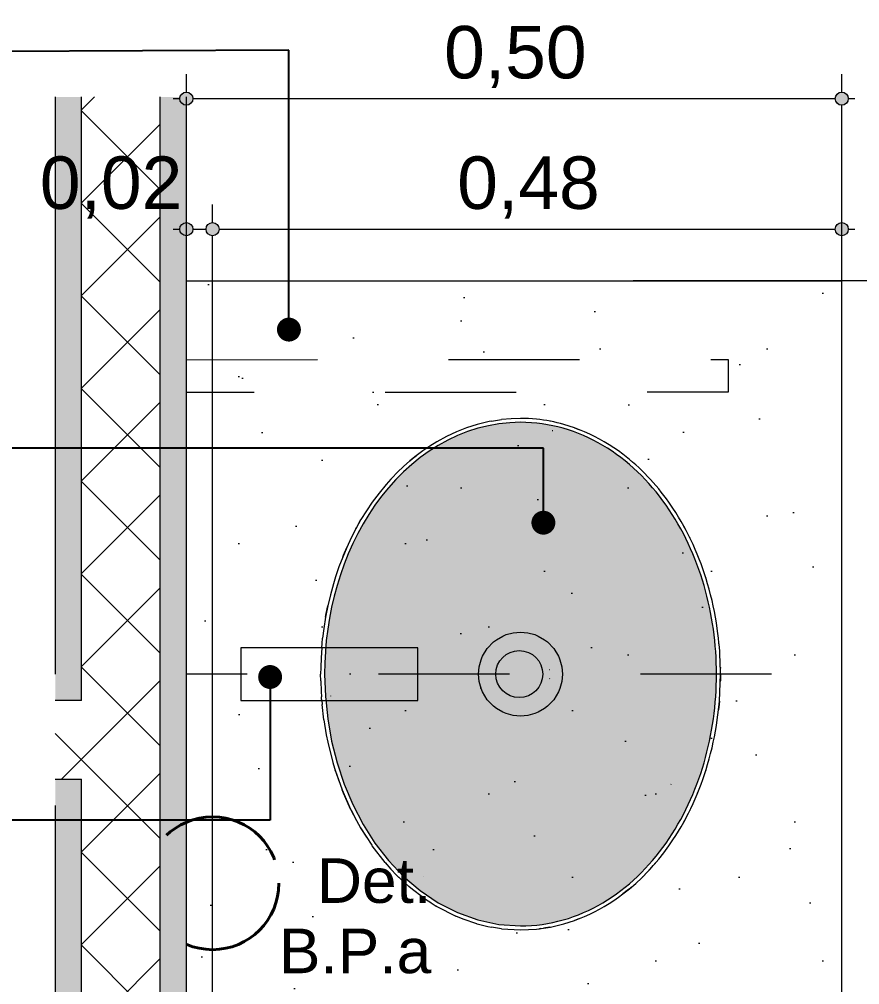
# Model space of a CAD drawing. Header units: metres. Extents: x -1.1 to 45.1, y -1 to 1.8.
# Drawn here: x 22.115 to 22.756, y 1.071 to 1.808 of the extents above; entities that cross this region are included whole.
import ezdxf

# ---------------------------------------------------------------- set-up
doc = ezdxf.new("R2010")
doc.units = ezdxf.units.M
doc.header["$MEASUREMENT"] = 0
doc.linetypes.add('Dashed', pattern=[0.028, 0.018, -0.01])
doc.linetypes.add('Double Dashed', pattern=[0.0325, 0.02, -0.005, 0.0025, -0.005])
doc.layers.add('COTAS DETALHAMENTO.EXEC', color=7, linetype='Continuous')
for name, color, linetype, lineweight, true_color in [('COTAS DETALHAMENTO.EXEC_Caneta_No__27', 7, 'Continuous', 0, 0xbd2d17), ('COTAS DETALHAMENTO.EXEC_Caneta_No__97', 7, 'Continuous', 13, 0x6b6b6b), ('EIXO HIDRÁULICO - Executivo.EXEC_Caneta_No__167', 7, 'Continuous', 0, 0x0035d5), ('INSTALAÇÕES - GASES_ HIDR_Caneta_No__24', 7, 'Continuous', 40, 0x851f10), ('LOUCAS-METAIS.ARQ_Caneta_No__13', 7, 'Continuous', 0, 0xaaaaaa), ('LOUCAS-METAIS.ARQ_Caneta_No__16', 7, 'Continuous', 0, 0xc9c9c9), ('LOUCAS-METAIS.ARQ_Caneta_No__19', 7, 'Continuous', 0, 0xe9e9e9), ('LOUCAS-METAIS.ARQ_Caneta_No__96', 7, 'Continuous', 0, 0xb6b6b6), ('NOTAS - REVESTIMENTOS.EXEC_Caneta_No__24', 7, 'Continuous', 40, 0x851f10)]:
    doc.layers.add(name, color=color, linetype=linetype, lineweight=lineweight, true_color=true_color)
for name, color, linetype, lineweight in [('PAREDE CONSTRUIR_Caneta_No__241', 7, 'Continuous', 13), ('PAREDE CONSTRUIR_Caneta_No__255', 255, 'Continuous', 0), ('PAREDE CONSTRUIR_Caneta_No__83', 84, 'Continuous', 0)]:
    doc.layers.add(name, color=color, linetype=linetype, lineweight=lineweight)
doc.styles.add('GENERATED_STYLE_1', font='arial.ttf')
doc.dimstyles.new('GENERATED_STYLE__20', dxfattribs={"dimtxt": 0.18, "dimasz": 0.03648, "dimexe": 0.18, "dimexo": 0.0625, "dimgap": 0, "dimtad": 0, "dimtih": 1, "dimtoh": 1, "dimdec": 4, "dimzin": 0, "dimdsep": 46, "dimcen": 0.09, "dimadec": 0, "dimazin": 0, "dimtfac": 1, "dimtdec": 4, "dimtmove": 0, "dimatfit": 3, "dimldrblk": 'ARROWHEAD_11', "dimfxl": 0, "dimtolj": 1, "dimtzin": 0, "dimarcsym": 0})
doc.dimstyles.new('GENERATED_STYLE__21', dxfattribs={"dimtxt": 0.04, "dimasz": 0.019, "dimexe": 0.18, "dimexo": 0.3585, "dimgap": 0, "dimtad": 1, "dimzin": 0, "dimdsep": 46, "dimtxsty": 'GENERATED_STYLE_1', "dimblk": 'ARROWHEAD_11', "dimblk1": 'ARROWHEAD_11', "dimblk2": 'ARROWHEAD_11', "dimcen": 0.09, "dimclrd": 256, "dimclre": 256, "dimclrt": 256, "dimadec": 0, "dimazin": 0, "dimtfac": 1, "dimtdec": 4, "dimtmove": 0, "dimatfit": 3, "dimfxl": 0, "dimtolj": 1, "dimtzin": 0, "dimarcsym": 0})
doc.dimstyles.new('GENERATED_STYLE__22', dxfattribs={"dimtxt": 0.04, "dimasz": 0.019, "dimexe": 0.18, "dimexo": 0.3585, "dimgap": 0, "dimtad": 1, "dimtih": 1, "dimtoh": 1, "dimzin": 0, "dimdsep": 46, "dimtxsty": 'GENERATED_STYLE_1', "dimblk": 'ARROWHEAD_11', "dimblk1": 'ARROWHEAD_11', "dimblk2": 'ARROWHEAD_11', "dimcen": 0.09, "dimclrd": 256, "dimclre": 256, "dimclrt": 256, "dimadec": 0, "dimazin": 0, "dimtfac": 1, "dimtdec": 4, "dimtmove": 0, "dimatfit": 3, "dimfxl": 0, "dimtolj": 1, "dimtzin": 0, "dimarcsym": 0})
pattern_1 = [(45, (22.51561, 0.67744), (-0.0353553, 0.0353553), []), (135, (22.51561, 0.67744), (0.0353553, 0.0353553), [])]
pattern_2 = [(45, (22.51561, 0.87744), (-0.0636396, 0.0636396), [0, -0.06, 0, -0.09]), (110, (22.71561, 0.87744), (0.0845723, 0.030782), [0, -0.044, 0, -0.076])]

# ---------------------------------------------------------------- blocks, each defined once
blk = doc.blocks.new('*D130', base_point=(22.51561, 0.67744))
at = {"layer": 'COTAS DETALHAMENTO.EXEC_Caneta_No__27', "linetype": 'Continuous', "lineweight": 0, "true_color": 0xbd2d17}
for points in [[(22.93674, 1.60822), (22.93712, 1.60631), (22.9382, 1.60469), (22.93983, 1.6036), (22.94174, 1.60322), (22.94365, 1.6036), (22.94527, 1.60469), (22.94636, 1.60631), (22.94674, 1.60822), (22.94636, 1.61014), (22.94527, 1.61176), (22.94365, 1.61284), (22.94174, 1.61322), (22.93983, 1.61284), (22.9382, 1.61176), (22.93712, 1.61014)], [(22.93674, -0.77178), (22.93712, -0.77369), (22.9382, -0.77531), (22.93983, -0.7764), (22.94174, -0.77678), (22.94365, -0.7764), (22.94527, -0.77531), (22.94636, -0.77369), (22.94674, -0.77178), (22.94636, -0.76986), (22.94527, -0.76824), (22.94365, -0.76716), (22.94174, -0.76678), (22.93983, -0.76716), (22.9382, -0.76824), (22.93712, -0.76986)]]:
    blk.add_hatch(color=22, dxfattribs=at).paths.add_polyline_path(points)
at = {"layer": 'COTAS DETALHAMENTO.EXEC_Caneta_No__27', "color": 22, "linetype": 'Continuous', "lineweight": 0, "true_color": 0xbd2d17}
for p, q in [((22.94174, 1.61322), (22.94174, 1.61822)), ((22.93674, 1.60822), (22.58324, 1.60822)), ((22.96049, 1.60822), (22.94674, 1.60822)), ((22.94174, -0.76678), (22.94174, 1.60322)), ((22.93674, -0.77178), (22.58324, -0.77178)), ((22.96049, -0.77178), (22.94674, -0.77178))]:
    blk.add_line(p, q, dxfattribs=at)
for centre in [(22.94174, 1.60822), (22.94174, -0.77178)]:
    blk.add_circle(centre, 0.005, dxfattribs=at)
at = {"layer": 'COTAS DETALHAMENTO.EXEC_Caneta_No__27', "color": 22, "lineweight": 0, "true_color": 0xbd2d17, "insert": (22.93374, 0.36484), "char_height": 0.04, "attachment_point": 7, "rotation": 90, "style": 'GENERATED_STYLE_1'}
blk.add_mtext('\\A1;{\\pql;\\fArial|b0|i0|c0|p0;\\W1.000000;2,38}', dxfattribs=at)
blk = doc.blocks.new('ARROWHEAD_11')
at = {"color": 0, "linetype": 'Continuous', "lineweight": 0}
blk.add_line((0, 0), (-1, 0), dxfattribs=at)
at = {"color": 0, "linetype": 'Continuous', "lineweight": 0, "const_width": 0.25, "flags": 128}
blk.add_lwpolyline([(-0.125, 0, 1), (0.125, 0, 1)], format="xyb", close=True, dxfattribs=at)
blk = doc.blocks.new('*D131', base_point=(22.51561, 0.67744))
at = {"layer": 'COTAS DETALHAMENTO.EXEC_Caneta_No__27', "linetype": 'Continuous', "lineweight": 0, "true_color": 0xbd2d17}
for points in [[(23.05837, 1.60822), (23.05875, 1.60631), (23.05983, 1.60469), (23.06146, 1.6036), (23.06337, 1.60322), (23.06528, 1.6036), (23.06691, 1.60469), (23.06799, 1.60631), (23.06837, 1.60822), (23.06799, 1.61014), (23.06691, 1.61176), (23.06528, 1.61284), (23.06337, 1.61322), (23.06146, 1.61284), (23.05983, 1.61176), (23.05875, 1.61014)], [(23.05837, -0.79178), (23.05875, -0.79369), (23.05983, -0.79531), (23.06146, -0.7964), (23.06337, -0.79678), (23.06528, -0.7964), (23.06691, -0.79531), (23.06799, -0.79369), (23.06837, -0.79178), (23.06799, -0.78986), (23.06691, -0.78824), (23.06528, -0.78716), (23.06337, -0.78678), (23.06146, -0.78716), (23.05983, -0.78824), (23.05875, -0.78986)]]:
    blk.add_hatch(color=22, dxfattribs=at).paths.add_polyline_path(points)
at = {"layer": 'COTAS DETALHAMENTO.EXEC_Caneta_No__27', "color": 22, "linetype": 'Continuous', "lineweight": 0, "true_color": 0xbd2d17}
for p, q in [((23.06337, 1.61322), (23.06337, 1.61822)), ((23.05837, 1.60822), (22.70487, 1.60822)), ((23.08212, 1.60822), (23.06837, 1.60822)), ((23.06337, -0.78678), (23.06337, 1.60322)), ((23.05837, -0.79178), (22.70487, -0.79178)), ((23.08212, -0.79178), (23.06837, -0.79178)), ((23.06337, -0.80178), (23.06337, -0.79678))]:
    blk.add_line(p, q, dxfattribs=at)
for centre in [(23.06337, 1.60822), (23.06337, -0.79178)]:
    blk.add_circle(centre, 0.005, dxfattribs=at)
at = {"layer": 'COTAS DETALHAMENTO.EXEC_Caneta_No__27', "color": 22, "lineweight": 0, "true_color": 0xbd2d17, "insert": (23.05537, 0.35484), "char_height": 0.04, "attachment_point": 7, "rotation": 90, "style": 'GENERATED_STYLE_1'}
blk.add_mtext('\\A1;{\\pql;\\fArial|b0|i0|c0|p0;\\W1.000000;2,40}', dxfattribs=at)
blk = doc.blocks.new('*D132', base_point=(22.51561, 0.67744))
at = {"layer": 'COTAS DETALHAMENTO.EXEC_Caneta_No__27', "linetype": 'Continuous', "lineweight": 0, "true_color": 0xbd2d17}
for points in [[(22.23736, 1.64753), (22.23774, 1.64562), (22.23883, 1.644), (22.24045, 1.64291), (22.24236, 1.64253), (22.24428, 1.64291), (22.2459, 1.644), (22.24698, 1.64562), (22.24736, 1.64753), (22.24698, 1.64945), (22.2459, 1.65107), (22.24428, 1.65215), (22.24236, 1.65253), (22.24045, 1.65215), (22.23883, 1.65107), (22.23774, 1.64945)], [(22.25736, 1.64753), (22.25774, 1.64562), (22.25883, 1.644), (22.26045, 1.64291), (22.26236, 1.64253), (22.26428, 1.64291), (22.2659, 1.644), (22.26698, 1.64562), (22.26736, 1.64753), (22.26698, 1.64945), (22.2659, 1.65107), (22.26428, 1.65215), (22.26236, 1.65253), (22.26045, 1.65215), (22.25883, 1.65107), (22.25774, 1.64945)]]:
    blk.add_hatch(color=22, dxfattribs=at).paths.add_polyline_path(points)
at = {"layer": 'COTAS DETALHAMENTO.EXEC_Caneta_No__27', "color": 22, "linetype": 'Continuous', "lineweight": 0, "true_color": 0xbd2d17}
for p, q in [((22.24236, 1.65253), (22.24236, 1.66628)), ((22.26236, 1.65253), (22.26236, 1.66628)), ((22.23236, 1.64753), (22.23736, 1.64753)), ((22.24236, 1.28903), (22.24236, 1.64253)), ((22.24736, 1.64753), (22.25736, 1.64753)), ((22.26236, 1.28903), (22.26236, 1.64253))]:
    blk.add_line(p, q, dxfattribs=at)
for centre in [(22.24236, 1.64753), (22.26236, 1.64753)]:
    blk.add_circle(centre, 0.005, dxfattribs=at)
at = {"layer": 'COTAS DETALHAMENTO.EXEC_Caneta_No__27', "color": 22, "lineweight": 0, "true_color": 0xbd2d17, "insert": (22.1306, 1.65553), "char_height": 0.04, "attachment_point": 7, "style": 'GENERATED_STYLE_1'}
blk.add_mtext('\\A1;{\\pql;\\fArial|b0|i0|c0|p0;\\W1.000000;0,02}', dxfattribs=at)
blk = doc.blocks.new('*D133', base_point=(22.51561, 0.67744))
at = {"layer": 'COTAS DETALHAMENTO.EXEC_Caneta_No__27', "linetype": 'Continuous', "lineweight": 0, "true_color": 0xbd2d17}
for points in [[(22.25736, 1.64753), (22.25774, 1.64562), (22.25883, 1.644), (22.26045, 1.64291), (22.26236, 1.64253), (22.26428, 1.64291), (22.2659, 1.644), (22.26698, 1.64562), (22.26736, 1.64753), (22.26698, 1.64945), (22.2659, 1.65107), (22.26428, 1.65215), (22.26236, 1.65253), (22.26045, 1.65215), (22.25883, 1.65107), (22.25774, 1.64945)], [(22.73736, 1.64753), (22.73774, 1.64562), (22.73883, 1.644), (22.74045, 1.64291), (22.74236, 1.64253), (22.74428, 1.64291), (22.7459, 1.644), (22.74698, 1.64562), (22.74736, 1.64753), (22.74698, 1.64945), (22.7459, 1.65107), (22.74428, 1.65215), (22.74236, 1.65253), (22.74045, 1.65215), (22.73883, 1.65107), (22.73774, 1.64945)]]:
    blk.add_hatch(color=22, dxfattribs=at).paths.add_polyline_path(points)
at = {"layer": 'COTAS DETALHAMENTO.EXEC_Caneta_No__27', "color": 22, "linetype": 'Continuous', "lineweight": 0, "true_color": 0xbd2d17}
for p, q in [((22.26236, 1.65253), (22.26236, 1.66628)), ((22.74236, 1.65253), (22.74236, 1.66628)), ((22.26236, 1.28903), (22.26236, 1.64253)), ((22.26736, 1.64753), (22.73736, 1.64753)), ((22.74236, 1.28903), (22.74236, 1.64253)), ((22.74736, 1.64753), (22.75236, 1.64753))]:
    blk.add_line(p, q, dxfattribs=at)
for centre in [(22.26236, 1.64753), (22.74236, 1.64753)]:
    blk.add_circle(centre, 0.005, dxfattribs=at)
at = {"layer": 'COTAS DETALHAMENTO.EXEC_Caneta_No__27', "color": 22, "lineweight": 0, "true_color": 0xbd2d17, "insert": (22.44898, 1.65553), "char_height": 0.04, "attachment_point": 7, "style": 'GENERATED_STYLE_1'}
blk.add_mtext('\\A1;{\\pql;\\fArial|b0|i0|c0|p0;\\W1.000000;0,48}', dxfattribs=at)
blk = doc.blocks.new('*D134', base_point=(22.51561, 0.67744))
at = {"layer": 'COTAS DETALHAMENTO.EXEC_Caneta_No__27', "linetype": 'Continuous', "lineweight": 0, "true_color": 0xbd2d17}
for points in [[(22.23736, 1.74705), (22.23774, 1.74514), (22.23883, 1.74351), (22.24045, 1.74243), (22.24236, 1.74205), (22.24428, 1.74243), (22.2459, 1.74351), (22.24698, 1.74514), (22.24736, 1.74705), (22.24698, 1.74896), (22.2459, 1.75059), (22.24428, 1.75167), (22.24236, 1.75205), (22.24045, 1.75167), (22.23883, 1.75059), (22.23774, 1.74896)], [(22.73736, 1.74705), (22.73774, 1.74514), (22.73883, 1.74351), (22.74045, 1.74243), (22.74236, 1.74205), (22.74428, 1.74243), (22.7459, 1.74351), (22.74698, 1.74514), (22.74736, 1.74705), (22.74698, 1.74896), (22.7459, 1.75059), (22.74428, 1.75167), (22.74236, 1.75205), (22.74045, 1.75167), (22.73883, 1.75059), (22.73774, 1.74896)]]:
    blk.add_hatch(color=22, dxfattribs=at).paths.add_polyline_path(points)
at = {"layer": 'COTAS DETALHAMENTO.EXEC_Caneta_No__27', "color": 22, "linetype": 'Continuous', "lineweight": 0, "true_color": 0xbd2d17}
for p, q in [((22.24236, 1.75205), (22.24236, 1.7658)), ((22.74236, 1.75205), (22.74236, 1.7658)), ((22.23236, 1.74705), (22.23736, 1.74705)), ((22.24736, 1.74705), (22.73736, 1.74705)), ((22.74736, 1.74705), (22.75236, 1.74705)), ((22.24236, 1.38855), (22.24236, 1.74205)), ((22.74236, 1.38855), (22.74236, 1.74205))]:
    blk.add_line(p, q, dxfattribs=at)
for centre in [(22.24236, 1.74705), (22.74236, 1.74705)]:
    blk.add_circle(centre, 0.005, dxfattribs=at)
at = {"layer": 'COTAS DETALHAMENTO.EXEC_Caneta_No__27', "color": 22, "lineweight": 0, "true_color": 0xbd2d17, "insert": (22.43898, 1.75505), "char_height": 0.04, "attachment_point": 7, "style": 'GENERATED_STYLE_1'}
blk.add_mtext('\\A1;{\\pql;\\fArial|b0|i0|c0|p0;\\W1.000000;0,50}', dxfattribs=at)

msp = doc.modelspace()

# ---------------------------------------------------------------- hatches: boundary and pattern name
at = {"layer": 'LOUCAS-METAIS.ARQ_Caneta_No__16', "linetype": 'Continuous', "lineweight": 0, "true_color": 0xc9c9c9}
h = msp.add_hatch(dxfattribs=at)
h.set_pattern_fill('Haie_OD_LEGENDA_000b', color=9, style=0, pattern_type=2)
h.set_pattern_definition(pattern_2)
h.paths.add_polyline_path([(22.26236, -0.77178), (22.26236, 1.60822), (22.24236, 1.60822), (22.24236, -0.77178)])
h = msp.add_hatch(dxfattribs=at)
h.set_pattern_fill('Haie_OD_LEGENDA_000b', color=9, style=0, pattern_type=2)
h.set_pattern_definition(pattern_2)
h.paths.add_polyline_path([(22.74236, -0.77178), (22.74236, 1.60822), (22.26236, 1.60822), (22.26236, -0.77178)])
at = {"layer": 'LOUCAS-METAIS.ARQ_Caneta_No__19', "linetype": 'Continuous', "lineweight": 0, "true_color": 0x747474}
msp.add_hatch(color=8, dxfattribs=at).paths.add_polyline_path([(22.46477, 1.49565), (22.45692, 1.49314), (22.44925, 1.4901), (22.44177, 1.48658), (22.43452, 1.48259), (22.42751, 1.47815), (22.42076, 1.47331), (22.41428, 1.46807), (22.40809, 1.46248), (22.40218, 1.45655), (22.39657, 1.45032), (22.39127, 1.4438), (22.38627, 1.43702), (22.38157, 1.43001), (22.37719, 1.42277), (22.37311, 1.41534), (22.36934, 1.40774), (22.36588, 1.39997), (22.36273, 1.39206), (22.35988, 1.38402), (22.35734, 1.37586), (22.3551, 1.36761), (22.35316, 1.35928), (22.35152, 1.35087), (22.35018, 1.34241), (22.34914, 1.3339), (22.3484, 1.32536), (22.34796, 1.3168), (22.34781, 1.30822), (22.3484, 1.29109), (22.35018, 1.27404), (22.35316, 1.25717), (22.35734, 1.24058), (22.36273, 1.22439), (22.36934, 1.20871), (22.37719, 1.19367), (22.38627, 1.17942), (22.39657, 1.16613), (22.40809, 1.15397), (22.42076, 1.14314), (22.43453, 1.13386), (22.44925, 1.12634), (22.46477, 1.12079), (22.48085, 1.11738), (22.4973, 1.11622), (22.50143, 1.1163), (22.50556, 1.11651), (22.50968, 1.11688), (22.51376, 1.11738), (22.51783, 1.11803), (22.52186, 1.11881), (22.52587, 1.11973), (22.52985, 1.12079), (22.53379, 1.12199), (22.53769, 1.12331), (22.54156, 1.12476), (22.54537, 1.12634), (22.54913, 1.12805), (22.55284, 1.12987), (22.5565, 1.13181), (22.56009, 1.13386), (22.56363, 1.13602), (22.5671, 1.1383), (22.57051, 1.14067), (22.57386, 1.14314), (22.57713, 1.14571), (22.58034, 1.14838), (22.58347, 1.15113), (22.58653, 1.15397), (22.58952, 1.15689), (22.59244, 1.1599), (22.59528, 1.16298), (22.59805, 1.16613), (22.60074, 1.16936), (22.60335, 1.17265), (22.60589, 1.17601), (22.60835, 1.17943), (22.61074, 1.18291), (22.61305, 1.18644), (22.61528, 1.19003), (22.61743, 1.19368), (22.61951, 1.19737), (22.62151, 1.2011), (22.62343, 1.20489), (22.62528, 1.20871), (22.62704, 1.21258), (22.62874, 1.21648), (22.63035, 1.22042), (22.63189, 1.22439), (22.63335, 1.2284), (22.63474, 1.23243), (22.63605, 1.2365), (22.63728, 1.24059), (22.63844, 1.2447), (22.63952, 1.24884), (22.64053, 1.25299), (22.64146, 1.25717), (22.64232, 1.26136), (22.6431, 1.26557), (22.6438, 1.2698), (22.64443, 1.27404), (22.64499, 1.27829), (22.64547, 1.28255), (22.64588, 1.28682), (22.64622, 1.29109), (22.64648, 1.29537), (22.64666, 1.29965), (22.64677, 1.30393), (22.64681, 1.30822), (22.6468, 1.31038), (22.64677, 1.31252), (22.64666, 1.31681), (22.64647, 1.32109), (22.64622, 1.32537), (22.64588, 1.32964), (22.64547, 1.33391), (22.64499, 1.33817), (22.64443, 1.34242), (22.6438, 1.34666), (22.64309, 1.35088), (22.64231, 1.35509), (22.64146, 1.35929), (22.64053, 1.36346), (22.63952, 1.36762), (22.63844, 1.37176), (22.63728, 1.37587), (22.63604, 1.37996), (22.63473, 1.38402), (22.63335, 1.38806), (22.63189, 1.39206), (22.63035, 1.39603), (22.62873, 1.39997), (22.62704, 1.40388), (22.62527, 1.40774), (22.62343, 1.41157), (22.6215, 1.41535), (22.6195, 1.41909), (22.61743, 1.42278), (22.61527, 1.42642), (22.61304, 1.43001), (22.61073, 1.43355), (22.60835, 1.43703), (22.60589, 1.44045), (22.60335, 1.4438), (22.60073, 1.4471), (22.59804, 1.45032), (22.59527, 1.45348), (22.59243, 1.45656), (22.58952, 1.45956), (22.58653, 1.46248), (22.58346, 1.46532), (22.58033, 1.46808), (22.57712, 1.47074), (22.57385, 1.47331), (22.5705, 1.47578), (22.56709, 1.47816), (22.56362, 1.48043), (22.56008, 1.48259), (22.55649, 1.48464), (22.55283, 1.48658), (22.54912, 1.4884), (22.54536, 1.49011), (22.54155, 1.49169), (22.53769, 1.49314), (22.53378, 1.49446), (22.52984, 1.49566), (22.52586, 1.49672), (22.52185, 1.49764), (22.51782, 1.49842), (22.51376, 1.49907), (22.50967, 1.49957), (22.50556, 1.49993), (22.50143, 1.50015), (22.4973, 1.50022), (22.49319, 1.50015), (22.48906, 1.49993), (22.48085, 1.49907), (22.47276, 1.49764)])
at = {"layer": 'PAREDE CONSTRUIR_Caneta_No__255', "linetype": 'Continuous', "lineweight": 0}
for points in [[(22.14236, 1.30814), (22.16236, 1.30814), (22.16236, 1.74836), (22.14236, 1.74836)], [(22.22236, 1.74836), (22.22236, -0.79178), (22.24236, -0.79178), (22.24236, 1.74836)], [(22.14236, 1.30814), (22.14236, 1.28814), (22.16236, 1.28814), (22.16236, 1.30814)], [(22.14236, 1.22814), (22.14236, 1.20814), (22.16236, 1.20814), (22.16236, 1.22814)], [(22.14236, 1.20814), (22.14236, -0.79178), (22.16236, -0.79178), (22.16236, 1.20814)]]:
    msp.add_hatch(color=255, dxfattribs=at).paths.add_polyline_path(points)
at = {"layer": 'PAREDE CONSTRUIR_Caneta_No__83', "linetype": 'Continuous', "lineweight": 0}
h = msp.add_hatch(dxfattribs=at)
h.set_pattern_fill('Placomur_000b', color=84, style=0, pattern_type=2)
h.set_pattern_definition(pattern_1)
h.paths.add_polyline_path([(22.16236, 1.74836), (22.16236, 1.28814), (22.22236, 1.28814), (22.22236, 1.74836)])
h = msp.add_hatch(dxfattribs=at)
h.set_pattern_fill('Placomur_000b', color=84, style=0, pattern_type=2)
h.set_pattern_definition(pattern_1)
h.paths.add_polyline_path([(22.14236, 1.28814), (22.14236, 1.22814), (22.16236, 1.22814), (22.16236, 1.28814)])
h = msp.add_hatch(dxfattribs=at)
h.set_pattern_fill('Placomur_000b', color=84, style=0, pattern_type=2)
h.set_pattern_definition(pattern_1)
h.paths.add_polyline_path([(22.16236, 1.28814), (22.16236, 1.22814), (22.22236, 1.22814), (22.22236, 1.28814)])
h = msp.add_hatch(dxfattribs=at)
h.set_pattern_fill('Placomur_000b', color=84, style=0, pattern_type=2)
h.set_pattern_definition(pattern_1)
h.paths.add_polyline_path([(22.16236, 1.22814), (22.16236, -0.79178), (22.22236, -0.79178), (22.22236, 1.22814)])

# ---------------------------------------------------------------- linework, layer by layer
at = {"layer": 'COTAS DETALHAMENTO.EXEC_Caneta_No__97', "color": 251, "linetype": 'Dashed', "lineweight": 13, "true_color": 0x6b6b6b, "flags": 128}
msp.add_lwpolyline([(22.24236, 1.54798), (22.65569, 1.54812), (22.6557, 1.52312), (22.24237, 1.52298)], close=True, dxfattribs=at)
at = {"layer": 'EIXO HIDRÁULICO - Executivo.EXEC_Caneta_No__167', "color": 162, "linetype": 'Dashed', "lineweight": 0, "true_color": 0x0035d5}
msp.add_line((22.88886, 1.30822), (22.24236, 1.30822), dxfattribs=at)
at = {"layer": 'LOUCAS-METAIS.ARQ_Caneta_No__13', "color": 253, "linetype": 'Continuous', "lineweight": 0, "true_color": 0xaaaaaa, "flags": 128}
for points in [[(22.24236, -0.77178), (22.24236, 1.60822)], [(22.24236, 1.60822), (22.26236, 1.60822)], [(22.26236, 1.60822), (22.74236, 1.60822)], [(22.26236, -0.77178), (22.26236, 1.60822)], [(22.74236, -0.77178), (22.74236, 1.60822)]]:
    msp.add_lwpolyline(points, dxfattribs=at)
at = {"layer": 'LOUCAS-METAIS.ARQ_Caneta_No__96', "color": 253, "linetype": 'Continuous', "lineweight": 0, "true_color": 0xb6b6b6}
for p, q in [((22.47504, 1.50115), (22.48277, 1.50234)), ((22.49004, 1.503), (22.48277, 1.50234)), ((22.4828, 1.50235), (22.48282, 1.50235)), ((22.48282, 1.50235), (22.48287, 1.50235)), ((22.4973, 1.50322), (22.49004, 1.503)), ((22.50034, 1.50318), (22.4973, 1.50322)), ((22.50338, 1.50307), (22.50034, 1.50318)), ((22.50643, 1.50288), (22.50338, 1.50307)), ((22.50946, 1.50261), (22.50643, 1.50288)), ((22.51213, 1.50231), (22.50946, 1.50261)), ((22.51174, 1.50235), (22.5118, 1.50235)), ((22.5118, 1.50235), (22.51187, 1.50234)), ((22.51478, 1.50195), (22.51213, 1.50231)), ((22.51742, 1.50154), (22.51478, 1.50195)), ((22.45357, 1.4951), (22.44838, 1.49299)), ((22.45619, 1.49606), (22.45357, 1.4951)), ((22.46418, 1.49861), (22.45619, 1.49606)), ((22.46477, 1.49565), (22.45692, 1.49314)), ((22.4734, 1.50083), (22.46418, 1.49861)), ((22.47276, 1.49764), (22.46477, 1.49565)), ((22.48085, 1.49907), (22.47276, 1.49764)), ((22.47504, 1.50115), (22.4734, 1.50083)), ((22.48906, 1.49993), (22.48085, 1.49907)), ((22.49319, 1.50015), (22.48906, 1.49993)), ((22.4973, 1.50022), (22.49319, 1.50015)), ((22.50143, 1.50015), (22.4973, 1.50022)), ((22.50556, 1.49993), (22.50143, 1.50015)), ((22.50967, 1.49957), (22.50556, 1.49993)), ((22.51376, 1.49907), (22.50967, 1.49957)), ((22.51782, 1.49842), (22.51376, 1.49907)), ((22.52005, 1.50106), (22.51742, 1.50154)), ((22.52185, 1.49764), (22.51782, 1.49842)), ((22.52005, 1.50106), (22.51958, 1.50115)), ((22.52266, 1.50053), (22.52005, 1.50106)), ((22.52586, 1.49672), (22.52185, 1.49764)), ((22.52527, 1.49995), (22.52266, 1.50053)), ((22.52786, 1.4993), (22.52527, 1.49995)), ((22.52984, 1.49566), (22.52586, 1.49672)), ((22.53044, 1.49861), (22.52786, 1.4993)), ((22.53378, 1.49446), (22.52984, 1.49566)), ((22.53445, 1.4974), (22.53044, 1.49861)), ((22.53769, 1.49314), (22.53378, 1.49446)), ((22.53842, 1.49606), (22.53445, 1.4974)), ((22.53842, 1.49606), (22.54105, 1.4951)), ((22.54235, 1.49459), (22.53842, 1.49606)), ((22.54105, 1.4951), (22.54235, 1.49459)), ((22.54623, 1.49299), (22.54235, 1.49459)), ((22.44077, 1.48943), (22.43338, 1.4854)), ((22.44838, 1.49299), (22.44077, 1.48943)), ((22.44925, 1.4901), (22.44177, 1.48658)), ((22.45692, 1.49314), (22.44925, 1.4901)), ((22.52189, 1.49367), (22.52156, 1.49374)), ((22.54155, 1.49169), (22.53769, 1.49314)), ((22.54536, 1.49011), (22.54155, 1.49169)), ((22.54912, 1.4884), (22.54536, 1.49011)), ((22.55007, 1.49127), (22.54623, 1.49299)), ((22.55283, 1.48658), (22.54912, 1.4884)), ((22.55385, 1.48943), (22.55007, 1.49127)), ((22.55757, 1.48747), (22.55385, 1.48943)), ((22.56123, 1.4854), (22.55757, 1.48747)), ((22.42803, 1.48209), (22.42282, 1.47854)), ((22.43452, 1.48259), (22.42751, 1.47815)), ((22.43338, 1.4854), (22.42803, 1.48209)), ((22.44177, 1.48658), (22.43452, 1.48259)), ((22.55649, 1.48464), (22.55283, 1.48658)), ((22.56008, 1.48259), (22.55649, 1.48464)), ((22.56362, 1.48043), (22.56008, 1.48259)), ((22.56489, 1.48318), (22.56123, 1.4854)), ((22.56709, 1.47816), (22.56362, 1.48043)), ((22.56847, 1.48085), (22.56489, 1.48318)), ((22.57199, 1.47841), (22.56847, 1.48085)), ((22.41776, 1.47477), (22.41285, 1.47079)), ((22.41285, 1.47079), (22.41492, 1.47252)), ((22.42076, 1.47331), (22.41428, 1.46807)), ((22.41492, 1.47252), (22.41776, 1.47477)), ((22.42282, 1.47854), (22.41776, 1.47477)), ((22.42751, 1.47815), (22.42076, 1.47331)), ((22.42279, 1.47852), (22.42282, 1.47855)), ((22.42284, 1.47856), (22.42282, 1.47855)), ((22.5705, 1.47578), (22.56709, 1.47816)), ((22.57385, 1.47331), (22.5705, 1.47578)), ((22.5718, 1.47855), (22.57177, 1.47856)), ((22.5718, 1.47855), (22.57181, 1.47853)), ((22.57544, 1.47587), (22.57199, 1.47841)), ((22.57712, 1.47074), (22.57385, 1.47331)), ((22.57794, 1.47393), (22.57544, 1.47587)), ((22.58039, 1.47194), (22.57794, 1.47393)), ((22.57969, 1.47252), (22.58039, 1.47194)), ((22.4081, 1.4666), (22.40351, 1.46221)), ((22.41428, 1.46807), (22.40809, 1.46248)), ((22.41285, 1.47079), (22.4081, 1.4666)), ((22.58033, 1.46808), (22.57712, 1.47074)), ((22.58346, 1.46532), (22.58033, 1.46808)), ((22.58281, 1.4699), (22.58039, 1.47194)), ((22.58176, 1.47079), (22.58129, 1.47119)), ((22.58182, 1.47073), (22.58176, 1.47079)), ((22.58519, 1.46781), (22.58281, 1.4699)), ((22.58653, 1.46248), (22.58346, 1.46532)), ((22.58752, 1.46567), (22.58519, 1.46781)), ((22.58982, 1.46348), (22.58752, 1.46567)), ((22.39909, 1.45764), (22.39484, 1.4529)), ((22.39909, 1.45764), (22.39847, 1.45697)), ((22.40351, 1.46221), (22.39909, 1.45764)), ((22.40809, 1.46248), (22.40218, 1.45655)), ((22.58952, 1.45956), (22.58653, 1.46248)), ((22.59243, 1.45656), (22.58952, 1.45956)), ((22.59207, 1.46124), (22.58982, 1.46348)), ((22.5911, 1.46222), (22.59097, 1.46234)), ((22.5911, 1.46222), (22.59131, 1.462)), ((22.59428, 1.45896), (22.59207, 1.46124)), ((22.59645, 1.45664), (22.59428, 1.45896)), ((22.39484, 1.4529), (22.38934, 1.44621)), ((22.39657, 1.45032), (22.39127, 1.4438)), ((22.39483, 1.45289), (22.39485, 1.45291)), ((22.39847, 1.45697), (22.39484, 1.4529)), ((22.40218, 1.45655), (22.39657, 1.45032)), ((22.59527, 1.45348), (22.59243, 1.45656)), ((22.59804, 1.45032), (22.59527, 1.45348)), ((22.59615, 1.45697), (22.59645, 1.45664)), ((22.59858, 1.45427), (22.59645, 1.45664)), ((22.60073, 1.4471), (22.59804, 1.45032)), ((22.60067, 1.45186), (22.59858, 1.45427)), ((22.59977, 1.45291), (22.5994, 1.45333)), ((22.59977, 1.45291), (22.59987, 1.45279)), ((22.60271, 1.44942), (22.60067, 1.45186)), ((22.38934, 1.44621), (22.38416, 1.43925)), ((22.39127, 1.4438), (22.38627, 1.43702)), ((22.60335, 1.4438), (22.60073, 1.4471)), ((22.60471, 1.44693), (22.60271, 1.44942)), ((22.60589, 1.44045), (22.60335, 1.4438)), ((22.60667, 1.4444), (22.60471, 1.44693)), ((22.60858, 1.44184), (22.60667, 1.4444)), ((22.38416, 1.43925), (22.37975, 1.43272)), ((22.38627, 1.43702), (22.38157, 1.43001)), ((22.60835, 1.43703), (22.60589, 1.44045)), ((22.61073, 1.43355), (22.60835, 1.43703)), ((22.61045, 1.43925), (22.60858, 1.44184)), ((22.61204, 1.43697), (22.61045, 1.43925)), ((22.61359, 1.43467), (22.61204, 1.43697)), ((22.37975, 1.43272), (22.37559, 1.426)), ((22.38157, 1.43001), (22.37719, 1.42277)), ((22.61304, 1.43001), (22.61073, 1.43355)), ((22.61527, 1.42642), (22.61304, 1.43001)), ((22.61574, 1.43135), (22.61359, 1.43467)), ((22.61783, 1.428), (22.61574, 1.43135)), ((22.37559, 1.426), (22.37171, 1.4191)), ((22.37207, 1.41978), (22.37559, 1.426)), ((22.37719, 1.42277), (22.37311, 1.41534)), ((22.37557, 1.42595), (22.37555, 1.42593)), ((22.61743, 1.42278), (22.61527, 1.42642)), ((22.6195, 1.41909), (22.61743, 1.42278)), ((22.61984, 1.4246), (22.61783, 1.428)), ((22.61906, 1.42593), (22.61892, 1.42615)), ((22.61906, 1.42593), (22.6193, 1.4255)), ((22.62179, 1.42115), (22.61984, 1.4246)), ((22.62254, 1.41978), (22.62179, 1.42115)), ((22.62368, 1.41767), (22.62179, 1.42115)), ((22.37171, 1.4191), (22.36808, 1.41204)), ((22.37311, 1.41534), (22.36934, 1.40774)), ((22.37171, 1.4191), (22.37207, 1.41978)), ((22.6215, 1.41535), (22.6195, 1.41909)), ((22.62343, 1.41157), (22.6215, 1.41535)), ((22.62368, 1.41767), (22.62254, 1.41978)), ((22.62549, 1.41414), (22.62368, 1.41767)), ((22.62725, 1.41058), (22.62549, 1.41414)), ((22.36808, 1.41204), (22.36472, 1.40484)), ((22.36934, 1.40774), (22.36588, 1.39997)), ((22.36801, 1.4119), (22.36794, 1.41175)), ((22.36805, 1.41198), (22.36801, 1.4119)), ((22.62527, 1.40774), (22.62343, 1.41157)), ((22.62704, 1.40388), (22.62527, 1.40774)), ((22.62661, 1.4119), (22.62638, 1.41233)), ((22.6267, 1.41169), (22.62661, 1.4119)), ((22.62893, 1.40698), (22.62725, 1.41058)), ((22.63055, 1.40335), (22.62893, 1.40698)), ((22.36472, 1.40484), (22.36163, 1.3975)), ((22.36163, 1.3975), (22.36221, 1.39895)), ((22.36221, 1.39895), (22.36472, 1.40484)), ((22.36588, 1.39997), (22.36273, 1.39206)), ((22.62873, 1.39997), (22.62704, 1.40388)), ((22.63035, 1.39603), (22.62873, 1.39997)), ((22.6321, 1.39968), (22.63055, 1.40335)), ((22.63241, 1.39895), (22.6321, 1.39968)), ((22.63359, 1.39599), (22.6321, 1.39968)), ((22.63308, 1.39728), (22.63241, 1.39895)), ((22.36163, 1.3975), (22.35879, 1.39005)), ((22.36273, 1.39206), (22.35988, 1.38402)), ((22.36154, 1.39728), (22.36147, 1.39709)), ((22.36161, 1.39746), (22.36154, 1.39728)), ((22.63189, 1.39206), (22.63035, 1.39603)), ((22.63335, 1.38806), (22.63189, 1.39206)), ((22.63313, 1.39713), (22.63308, 1.39728)), ((22.63501, 1.39226), (22.63359, 1.39599)), ((22.63637, 1.38851), (22.63501, 1.39226)), ((22.35879, 1.39005), (22.35623, 1.38248)), ((22.35988, 1.38402), (22.35734, 1.37586)), ((22.63473, 1.38402), (22.63335, 1.38806)), ((22.63604, 1.37996), (22.63473, 1.38402)), ((22.63766, 1.38473), (22.63637, 1.38851)), ((22.63889, 1.38093), (22.63766, 1.38473)), ((22.35457, 1.3771), (22.35228, 1.3687)), ((22.35623, 1.38248), (22.35457, 1.3771)), ((22.35616, 1.38227), (22.35613, 1.38219)), ((22.63728, 1.37587), (22.63604, 1.37996)), ((22.63849, 1.38219), (22.63841, 1.38239)), ((22.63849, 1.38219), (22.63863, 1.38172)), ((22.64004, 1.3771), (22.63889, 1.38093)), ((22.64123, 1.37291), (22.64004, 1.3771)), ((22.35734, 1.37586), (22.3551, 1.36761)), ((22.63844, 1.37176), (22.63728, 1.37587)), ((22.63952, 1.36762), (22.63844, 1.37176)), ((22.64234, 1.3687), (22.64123, 1.37291)), ((22.35228, 1.3687), (22.35029, 1.36022)), ((22.3551, 1.36761), (22.35316, 1.35928)), ((22.64053, 1.36346), (22.63952, 1.36762)), ((22.64146, 1.35929), (22.64053, 1.36346)), ((22.64337, 1.36447), (22.64234, 1.3687)), ((22.64433, 1.36022), (22.64337, 1.36447)), ((22.35029, 1.36022), (22.34861, 1.35166)), ((22.34914, 1.35452), (22.35029, 1.36022)), ((22.35316, 1.35928), (22.35152, 1.35087)), ((22.64231, 1.35509), (22.64146, 1.35929)), ((22.64309, 1.35088), (22.64231, 1.35509)), ((22.6452, 1.35595), (22.64433, 1.36022)), ((22.64548, 1.35452), (22.6452, 1.35595)), ((22.646, 1.35166), (22.6452, 1.35595)), ((22.34861, 1.35166), (22.34724, 1.34304)), ((22.34861, 1.35166), (22.34914, 1.35452)), ((22.35152, 1.35087), (22.35018, 1.34241)), ((22.6438, 1.34666), (22.64309, 1.35088)), ((22.646, 1.35166), (22.64548, 1.35452)), ((22.64673, 1.34736), (22.646, 1.35166)), ((22.64738, 1.34304), (22.64673, 1.34736)), ((22.34724, 1.34304), (22.34631, 1.33561)), ((22.35018, 1.34241), (22.34914, 1.3339)), ((22.4918, 1.33974), (22.49731, 1.34022)), ((22.49731, 1.34022), (22.50281, 1.33974)), ((22.64443, 1.34242), (22.6438, 1.34666)), ((22.64499, 1.33817), (22.64443, 1.34242)), ((22.64787, 1.33931), (22.64738, 1.34304)), ((22.34589, 1.33148), (22.34631, 1.33561)), ((22.34914, 1.3339), (22.3484, 1.32536)), ((22.47196, 1.32775), (22.4768, 1.33279)), ((22.4768, 1.33279), (22.47901, 1.33448)), ((22.47901, 1.33448), (22.48386, 1.33726)), ((22.48386, 1.33726), (22.48642, 1.33832)), ((22.48642, 1.33832), (22.4918, 1.33974)), ((22.50281, 1.33974), (22.50819, 1.33832)), ((22.50819, 1.33832), (22.51076, 1.33726)), ((22.51076, 1.33726), (22.51561, 1.33448)), ((22.51561, 1.33448), (22.51782, 1.33279)), ((22.51782, 1.33279), (22.52266, 1.32775)), ((22.64547, 1.33391), (22.64499, 1.33817)), ((22.64588, 1.32964), (22.64547, 1.33391)), ((22.64831, 1.33556), (22.64787, 1.33931)), ((22.64866, 1.33216), (22.64831, 1.33556)), ((22.3456, 1.32815), (22.34512, 1.32068)), ((22.3456, 1.32815), (22.34589, 1.33148)), ((22.34561, 1.3282), (22.3456, 1.32815)), ((22.34561, 1.32822), (22.34561, 1.32821)), ((22.3484, 1.32536), (22.34796, 1.3168)), ((22.46832, 1.32178), (22.47196, 1.32775)), ((22.52266, 1.32775), (22.5263, 1.32178)), ((22.64622, 1.32537), (22.64588, 1.32964)), ((22.64647, 1.32109), (22.64622, 1.32537)), ((22.64873, 1.33148), (22.64866, 1.33216)), ((22.64897, 1.32875), (22.64866, 1.33216)), ((22.64923, 1.32534), (22.64897, 1.32875)), ((22.64901, 1.32822), (22.649, 1.32837)), ((22.64901, 1.32815), (22.64901, 1.32822)), ((22.64944, 1.32192), (22.64923, 1.32534)), ((22.34512, 1.32068), (22.34486, 1.31319)), ((22.46581, 1.31385), (22.46725, 1.31921)), ((22.46725, 1.31921), (22.46776, 1.32051)), ((22.46776, 1.32051), (22.46832, 1.32178)), ((22.5263, 1.32178), (22.52686, 1.32051)), ((22.52686, 1.32051), (22.52736, 1.31921)), ((22.52736, 1.31921), (22.52881, 1.31385)), ((22.64666, 1.31681), (22.64647, 1.32109)), ((22.6496, 1.31851), (22.64944, 1.32192)), ((22.64972, 1.31508), (22.6496, 1.31851)), ((22.34486, 1.31319), (22.34481, 1.30822)), ((22.34486, 1.3134), (22.34486, 1.31331)), ((22.34486, 1.31326), (22.34486, 1.31331)), ((22.34796, 1.3168), (22.34781, 1.30822)), ((22.46531, 1.30822), (22.46581, 1.31385)), ((22.51953, 1.31174), (22.51954, 1.31168)), ((22.52881, 1.31385), (22.52931, 1.30822)), ((22.64677, 1.31252), (22.64666, 1.31681)), ((22.6468, 1.31038), (22.64677, 1.31252)), ((22.64681, 1.30822), (22.6468, 1.31038)), ((22.64979, 1.31166), (22.64972, 1.31508)), ((22.64976, 1.31331), (22.64975, 1.31351)), ((22.64976, 1.31331), (22.64976, 1.31275)), ((22.64981, 1.30822), (22.64979, 1.31166)), ((22.34486, 1.30313), (22.34481, 1.30822)), ((22.34486, 1.30313), (22.34527, 1.2949)), ((22.34781, 1.30822), (22.3484, 1.29109)), ((22.46581, 1.3026), (22.46531, 1.30822)), ((22.51954, 1.30477), (22.51953, 1.3047)), ((22.52931, 1.30822), (22.52881, 1.3026)), ((22.64666, 1.29965), (22.64677, 1.30393)), ((22.64677, 1.30393), (22.64681, 1.30822)), ((22.64972, 1.30137), (22.64981, 1.30822)), ((22.64973, 1.30264), (22.64976, 1.30313)), ((22.64981, 1.30822), (22.64976, 1.30313)), ((22.46725, 1.29724), (22.46581, 1.3026)), ((22.46776, 1.29594), (22.46725, 1.29724)), ((22.46832, 1.29467), (22.46776, 1.29594)), ((22.52686, 1.29594), (22.5263, 1.29467)), ((22.52736, 1.29724), (22.52686, 1.29594)), ((22.52881, 1.3026), (22.52736, 1.29724)), ((22.64648, 1.29537), (22.64666, 1.29965)), ((22.64944, 1.29452), (22.64972, 1.30137)), ((22.34527, 1.2949), (22.34542, 1.29077)), ((22.34558, 1.28877), (22.34542, 1.29077)), ((22.34558, 1.28877), (22.34561, 1.28823)), ((22.3484, 1.29109), (22.35018, 1.27404)), ((22.35225, 1.29161), (22.35226, 1.29151)), ((22.47196, 1.2887), (22.46832, 1.29467)), ((22.4768, 1.28366), (22.47196, 1.2887)), ((22.52266, 1.2887), (22.51782, 1.28366)), ((22.5263, 1.29467), (22.52266, 1.2887)), ((22.64588, 1.28682), (22.64622, 1.29109)), ((22.64622, 1.29109), (22.64648, 1.29537)), ((22.64897, 1.2877), (22.64944, 1.29452)), ((22.64901, 1.28823), (22.64903, 1.28853)), ((22.34561, 1.28823), (22.34589, 1.28497)), ((22.34724, 1.2734), (22.34589, 1.28497)), ((22.47901, 1.28197), (22.4768, 1.28366)), ((22.48386, 1.27919), (22.47901, 1.28197)), ((22.51561, 1.28197), (22.51076, 1.27919)), ((22.51782, 1.28366), (22.51561, 1.28197)), ((22.64499, 1.27829), (22.64547, 1.28255)), ((22.64547, 1.28255), (22.64588, 1.28682)), ((22.64831, 1.28088), (22.64897, 1.2877)), ((22.64873, 1.28497), (22.64831, 1.28088)), ((22.64897, 1.2877), (22.64873, 1.28497)), ((22.64898, 1.28793), (22.64901, 1.28823)), ((22.35018, 1.27404), (22.35316, 1.25717)), ((22.48642, 1.27813), (22.48386, 1.27919)), ((22.4918, 1.2767), (22.48642, 1.27813)), ((22.49731, 1.27622), (22.4918, 1.2767)), ((22.50281, 1.2767), (22.49731, 1.27622)), ((22.50819, 1.27813), (22.50281, 1.2767)), ((22.51076, 1.27919), (22.50819, 1.27813)), ((22.6438, 1.2698), (22.64443, 1.27404)), ((22.64443, 1.27404), (22.64499, 1.27829)), ((22.64738, 1.2734), (22.64831, 1.28088)), ((22.34724, 1.2734), (22.34914, 1.26193)), ((22.6431, 1.26557), (22.6438, 1.2698)), ((22.646, 1.26479), (22.64673, 1.26909)), ((22.64673, 1.26909), (22.64738, 1.2734)), ((22.34914, 1.26193), (22.35025, 1.25643)), ((22.64146, 1.25717), (22.64232, 1.26136)), ((22.64232, 1.26136), (22.6431, 1.26557)), ((22.64433, 1.25623), (22.6452, 1.2605)), ((22.6452, 1.2605), (22.646, 1.26479)), ((22.6452, 1.2605), (22.64548, 1.26193)), ((22.64548, 1.26193), (22.646, 1.26479)), ((22.35025, 1.25643), (22.35446, 1.23974)), ((22.35029, 1.25623), (22.35026, 1.25637)), ((22.35029, 1.25623), (22.35157, 1.2512)), ((22.35316, 1.25717), (22.35734, 1.24058)), ((22.63952, 1.24884), (22.64053, 1.25299)), ((22.64053, 1.25299), (22.64146, 1.25717)), ((22.64234, 1.24774), (22.64337, 1.25198)), ((22.64337, 1.25198), (22.64433, 1.25623)), ((22.63728, 1.24059), (22.63844, 1.2447)), ((22.63844, 1.2447), (22.63952, 1.24884)), ((22.64123, 1.24353), (22.64234, 1.24774)), ((22.35457, 1.23935), (22.35446, 1.23974)), ((22.35446, 1.23974), (22.35589, 1.23503)), ((22.35734, 1.24058), (22.36273, 1.22439)), ((22.63605, 1.2365), (22.63728, 1.24059)), ((22.63889, 1.23552), (22.64004, 1.23935)), ((22.64004, 1.23935), (22.64123, 1.24353)), ((22.35589, 1.23503), (22.36126, 1.21987)), ((22.35613, 1.23426), (22.35594, 1.23487)), ((22.35613, 1.23426), (22.35877, 1.2269)), ((22.63335, 1.2284), (22.63474, 1.23243)), ((22.63474, 1.23243), (22.63605, 1.2365)), ((22.63637, 1.22794), (22.63766, 1.23172)), ((22.63766, 1.23172), (22.63889, 1.23552)), ((22.63841, 1.23404), (22.63849, 1.23426)), ((22.63864, 1.23475), (22.63849, 1.23426)), ((22.36273, 1.22439), (22.36934, 1.20871)), ((22.61216, 1.22422), (22.61205, 1.22396)), ((22.63035, 1.22042), (22.63189, 1.22439)), ((22.63189, 1.22439), (22.63335, 1.2284)), ((22.63359, 1.22046), (22.63501, 1.22419)), ((22.63501, 1.22419), (22.63637, 1.22794)), ((22.36221, 1.2175), (22.36126, 1.21987)), ((22.36126, 1.21987), (22.3677, 1.20518)), ((22.36152, 1.21923), (22.36154, 1.21916)), ((22.3677, 1.20518), (22.36221, 1.2175)), ((22.62704, 1.21258), (22.62874, 1.21648)), ((22.62874, 1.21648), (22.63035, 1.22042)), ((22.63055, 1.2131), (22.6321, 1.21676)), ((22.6321, 1.21676), (22.63359, 1.22046)), ((22.6321, 1.21676), (22.63241, 1.2175)), ((22.63241, 1.2175), (22.63308, 1.21916)), ((22.63308, 1.21916), (22.63313, 1.21931)), ((22.36934, 1.20871), (22.37719, 1.19367)), ((22.62343, 1.20489), (22.62528, 1.20871)), ((22.62528, 1.20871), (22.62704, 1.21258)), ((22.62725, 1.20587), (22.62893, 1.20947)), ((22.62893, 1.20947), (22.63055, 1.2131)), ((22.3677, 1.20518), (22.37207, 1.19667)), ((22.36791, 1.20479), (22.36801, 1.20454)), ((22.36801, 1.20454), (22.37207, 1.19667)), ((22.61951, 1.19737), (22.62151, 1.2011)), ((22.62151, 1.2011), (22.62343, 1.20489)), ((22.62368, 1.19878), (22.62549, 1.2023)), ((22.62549, 1.2023), (22.62725, 1.20587)), ((22.62639, 1.20412), (22.62661, 1.20454)), ((22.62661, 1.20454), (22.6267, 1.20475)), ((22.37207, 1.19667), (22.37522, 1.19109)), ((22.37719, 1.19367), (22.38627, 1.17942)), ((22.61528, 1.19003), (22.61743, 1.19368)), ((22.61743, 1.19368), (22.61951, 1.19737)), ((22.61984, 1.19185), (22.62179, 1.1953)), ((22.62179, 1.1953), (22.62368, 1.19878)), ((22.62179, 1.1953), (22.62254, 1.19667)), ((22.62254, 1.19667), (22.62368, 1.19878)), ((22.37522, 1.19109), (22.38381, 1.1777)), ((22.37555, 1.19052), (22.37533, 1.19092)), ((22.37555, 1.19052), (22.3798, 1.18395)), ((22.61074, 1.18291), (22.61305, 1.18644)), ((22.61305, 1.18644), (22.61528, 1.19003)), ((22.61574, 1.18509), (22.61783, 1.18845)), ((22.61783, 1.18845), (22.61984, 1.19185)), ((22.61893, 1.19031), (22.61906, 1.19052)), ((22.6193, 1.19094), (22.61906, 1.19052)), ((22.38627, 1.17942), (22.39657, 1.16613)), ((22.60589, 1.17601), (22.60835, 1.17943)), ((22.60835, 1.17943), (22.61074, 1.18291)), ((22.61045, 1.1772), (22.61359, 1.18178)), ((22.61359, 1.18178), (22.61574, 1.18509)), ((22.38416, 1.1772), (22.38381, 1.1777)), ((22.39402, 1.1645), (22.38416, 1.1772)), ((22.60074, 1.16936), (22.60335, 1.17265)), ((22.60271, 1.16703), (22.60667, 1.17204)), ((22.60335, 1.17265), (22.60589, 1.17601)), ((22.60667, 1.17204), (22.61045, 1.1772)), ((22.39402, 1.1645), (22.39847, 1.15948)), ((22.39485, 1.16354), (22.39463, 1.16381)), ((22.39657, 1.16613), (22.40809, 1.15397)), ((22.59528, 1.16298), (22.59805, 1.16613)), ((22.59805, 1.16613), (22.60074, 1.16936)), ((22.59858, 1.16218), (22.60271, 1.16703)), ((22.59905, 1.16273), (22.59977, 1.16354)), ((22.60015, 1.16402), (22.59977, 1.16354)), ((22.39847, 1.15948), (22.40277, 1.15498)), ((22.58653, 1.15397), (22.58952, 1.15689)), ((22.58952, 1.15689), (22.59244, 1.1599)), ((22.58982, 1.15297), (22.59428, 1.15748)), ((22.59244, 1.1599), (22.59528, 1.16298)), ((22.59428, 1.15748), (22.59858, 1.16218)), ((22.59428, 1.15748), (22.59615, 1.15948)), ((22.59615, 1.15948), (22.59858, 1.16218)), ((22.40277, 1.15498), (22.41221, 1.14621)), ((22.40352, 1.15423), (22.40303, 1.15474)), ((22.40352, 1.15423), (22.4083, 1.14984)), ((22.40809, 1.15397), (22.42076, 1.14314)), ((22.58034, 1.14838), (22.58347, 1.15113)), ((22.58039, 1.14451), (22.58519, 1.14864)), ((22.58347, 1.15113), (22.58653, 1.15397)), ((22.58519, 1.14864), (22.58982, 1.15297)), ((22.59073, 1.15389), (22.5911, 1.15423)), ((22.59234, 1.15552), (22.5911, 1.15423)), ((22.41492, 1.14393), (22.41221, 1.14621)), ((22.41275, 1.14575), (22.41286, 1.14566)), ((22.4223, 1.13828), (22.41492, 1.14393)), ((22.42076, 1.14314), (22.43453, 1.13386)), ((22.57051, 1.14067), (22.57386, 1.14314)), ((22.57386, 1.14314), (22.57713, 1.14571)), ((22.57544, 1.14058), (22.58039, 1.14451)), ((22.57969, 1.14393), (22.57544, 1.14058)), ((22.57713, 1.14571), (22.58034, 1.14838)), ((22.58039, 1.14451), (22.57969, 1.14393)), ((22.58073, 1.14479), (22.58176, 1.14566)), ((22.58176, 1.14566), (22.58228, 1.14613)), ((22.4223, 1.13828), (22.433, 1.13128)), ((22.42282, 1.1379), (22.42253, 1.13812)), ((22.42282, 1.1379), (22.42881, 1.13402)), ((22.43453, 1.13386), (22.44925, 1.12634)), ((22.5565, 1.13181), (22.56009, 1.13386)), ((22.56009, 1.13386), (22.56363, 1.13602)), ((22.56363, 1.13602), (22.5671, 1.1383)), ((22.56489, 1.13327), (22.56847, 1.1356)), ((22.5671, 1.1383), (22.57051, 1.14067)), ((22.56847, 1.1356), (22.57199, 1.13804)), ((22.57199, 1.13804), (22.57544, 1.14058)), ((22.43338, 1.13105), (22.433, 1.13128)), ((22.433, 1.13128), (22.44807, 1.12359)), ((22.43338, 1.13105), (22.44807, 1.12359)), ((22.44925, 1.12634), (22.46477, 1.12079)), ((22.54156, 1.12476), (22.54537, 1.12634)), ((22.54537, 1.12634), (22.54913, 1.12805)), ((22.54913, 1.12805), (22.55284, 1.12987)), ((22.55007, 1.12517), (22.55385, 1.12702)), ((22.55284, 1.12987), (22.5565, 1.13181)), ((22.55385, 1.12702), (22.55757, 1.12898)), ((22.55757, 1.12898), (22.56123, 1.13105)), ((22.56123, 1.13105), (22.56489, 1.13327)), ((22.45357, 1.12135), (22.44807, 1.12359)), ((22.44838, 1.12345), (22.44831, 1.12349)), ((22.46395, 1.11791), (22.45357, 1.12135)), ((22.46477, 1.12079), (22.48085, 1.11738)), ((22.52186, 1.11881), (22.52587, 1.11973)), ((22.52587, 1.11973), (22.52985, 1.12079)), ((22.52985, 1.12079), (22.53379, 1.12199)), ((22.53044, 1.11784), (22.53445, 1.11905)), ((22.53379, 1.12199), (22.53769, 1.12331)), ((22.53445, 1.11905), (22.53842, 1.12039)), ((22.53769, 1.12331), (22.54156, 1.12476)), ((22.53842, 1.12039), (22.54235, 1.12186)), ((22.54105, 1.12135), (22.53842, 1.12039)), ((22.54235, 1.12186), (22.54105, 1.12135)), ((22.54235, 1.12186), (22.54623, 1.12345)), ((22.54623, 1.12345), (22.55007, 1.12517)), ((22.46395, 1.11791), (22.46418, 1.11784)), ((22.46418, 1.11784), (22.47231, 1.11584)), ((22.47231, 1.11584), (22.47504, 1.1153)), ((22.48272, 1.11411), (22.47504, 1.1153)), ((22.48085, 1.11738), (22.4973, 1.11622)), ((22.48272, 1.11411), (22.4973, 1.11322)), ((22.48282, 1.1141), (22.48276, 1.11411)), ((22.4973, 1.11622), (22.50143, 1.1163)), ((22.4973, 1.11322), (22.50338, 1.11338)), ((22.50143, 1.1163), (22.50556, 1.11651)), ((22.50338, 1.11338), (22.50946, 1.11384)), ((22.50556, 1.11651), (22.50968, 1.11688)), ((22.50946, 1.11384), (22.51478, 1.1145)), ((22.50968, 1.11688), (22.51376, 1.11738)), ((22.51134, 1.11407), (22.5118, 1.1141)), ((22.51275, 1.11424), (22.5118, 1.1141)), ((22.51376, 1.11738), (22.51783, 1.11803)), ((22.51478, 1.1145), (22.52005, 1.11538)), ((22.51958, 1.1153), (22.51478, 1.1145)), ((22.51783, 1.11803), (22.52186, 1.11881)), ((22.51958, 1.1153), (22.52005, 1.11538)), ((22.52005, 1.11538), (22.52527, 1.1165)), ((22.52527, 1.1165), (22.53044, 1.11784))]:
    msp.add_line(p, q, dxfattribs=at)
msp.add_lwpolyline([(22.41899, 1.28822), (22.41899, 1.32822), (22.28399, 1.32822), (22.28399, 1.28822)], close=True, dxfattribs=at)
msp.add_circle((22.49634, 1.30822), 0.01791, dxfattribs=at)
at = {"layer": 'NOTAS - REVESTIMENTOS.EXEC_Caneta_No__24', "color": 26, "linetype": 'Double Dashed', "lineweight": 40, "ltscale": 4, "true_color": 0x851f10}
msp.add_circle((22.26236, 1.14876), 0.05067, dxfattribs=at)
at = {"layer": 'PAREDE CONSTRUIR_Caneta_No__241', "color": 7, "linetype": 'Continuous', "lineweight": 13}
for p, q in [((22.16236, 1.30814), (22.16236, 1.74836)), ((22.22236, 1.28814), (22.22236, 1.74836)), ((22.16236, 1.28814), (22.16236, 1.30814)), ((22.16236, 1.28814), (22.14236, 1.28814)), ((22.16236, 1.28814), (22.14236, 1.28814)), ((22.22236, 1.22814), (22.22236, 1.28814)), ((22.14236, 1.22814), (22.16236, 1.22814)), ((22.14236, 1.22814), (22.16236, 1.22814)), ((22.16236, 1.20814), (22.16236, 1.22814)), ((22.22236, -0.79178), (22.22236, 1.22814)), ((22.16236, -0.79178), (22.16236, 1.20814))]:
    msp.add_line(p, q, dxfattribs=at)
for points in [[(22.14236, 1.74836), (22.14236, 1.30814)], [(22.24236, -0.79178), (22.24236, 1.74836)], [(22.14236, 1.20814), (22.14236, -0.79178)]]:
    msp.add_lwpolyline(points, dxfattribs=at)

# ---------------------------------------------------------------- texts
at = {"layer": 'INSTALAÇÕES - GASES_ HIDR_Caneta_No__24', "color": 26, "linetype": 'Continuous', "lineweight": 40, "true_color": 0x851f10, "insert": (22.42916, 1.16778), "char_height": 0.034, "attachment_point": 3, "line_spacing_factor": 0.946246, "style": 'GENERATED_STYLE_1'}
msp.add_mtext('\\A1;{\\pqr;\\fArial|b0|i0|c0|p0;\\W1.000000;Det.\\P\\pql;\\fArial|b0|i0|c0|p0;\\W1.000000;B.P.\\fArial|b0|i0|c0|p0;\\W1.000000;a}', dxfattribs=at)

# ---------------------------------------------------------------- dimensions: what is measured, and where the dimension line sits
at = {"layer": 'COTAS DETALHAMENTO.EXEC', "color": 22, "linetype": 'Continuous', "lineweight": 0, "true_color": 0xbd2d17}
for base, p1, p2, picture, middle in [((22.74236, 1.74705), (22.24236, 1.60822), (22.74236, 1.60822), '*D134', (22.49076, 1.77505)), ((22.26236, 1.64753), (22.24236, 1.60822), (22.26236, 1.53143), '*D132', (22.18238, 1.67553)), ((22.74236, 1.64753), (22.26236, 1.53143), (22.74236, 1.60822), '*D133', (22.50076, 1.67553))]:
    dim = msp.add_linear_dim(base=base, p1=p1, p2=p2, dimstyle='GENERATED_STYLE__22', dxfattribs=at)
    dim.commit()
    dim.dimension.update_dxf_attribs({"geometry": picture, "text_midpoint": middle, "dimtype": 160})
for base, p1, picture, middle in [((22.94174, 1.60822), (22.74236, -0.77178), '*D130', (22.91374, 0.41662)), ((23.06337, 1.60822), (22.74236, -0.79178), '*D131', (23.03537, 0.40662))]:
    dim = msp.add_linear_dim(base=base, p1=p1, p2=(22.74236, 1.60822), angle=90, dimstyle='GENERATED_STYLE__21', dxfattribs=at)
    dim.commit()
    dim.dimension.update_dxf_attribs({"geometry": picture, "text_midpoint": middle, "dimtype": 160, "text_rotation": 90})

# ---------------------------------------------------------------- leaders
at = {"layer": 'COTAS DETALHAMENTO.EXEC_Caneta_No__27', "color": 22, "linetype": 'Continuous', "lineweight": 0, "true_color": 0xbd2d17, "annotation_type": 0, "has_hookline": 1, "hookline_direction": 1}
for points, text_width in [([(22.32062, 1.57094), (22.32062, 1.78404), (22.04647, 1.78288)], 0.47439), ([(22.51474, 1.42368), (22.51474, 1.48041), (22.04247, 1.48041)], 0.39744), ([(22.30626, 1.30602), (22.30626, 1.1968), (22.04247, 1.1968)], 0.52255)]:
    msp.add_leader(points, dimstyle='GENERATED_STYLE__20', dxfattribs=dict(at, text_width=text_width))

doc.saveas('drawing.dxf')
